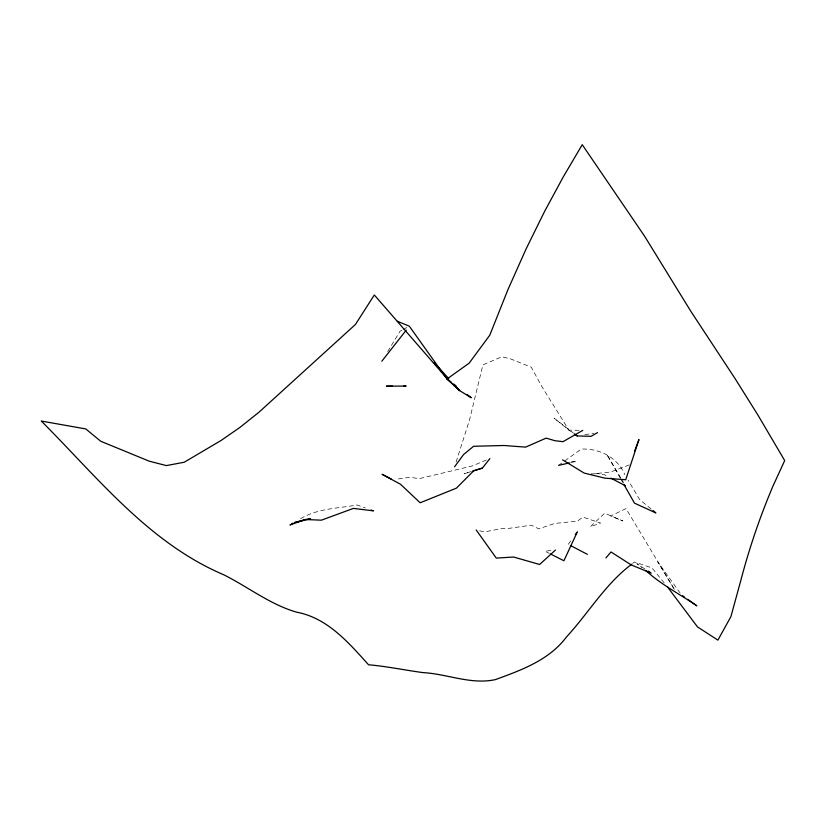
<?xml version="1.0" encoding="UTF-8"?>
<svg xmlns="http://www.w3.org/2000/svg" width="826" height="826" viewBox="0 0 826 826"><rect width="100%" height="100%" fill="white"/><g stroke="black" fill="none" stroke-linecap="round" stroke-linejoin="round"><path stroke-width="0.62" stroke-dasharray="4.13 3.1" d="M456.086 462.044L469.478 420.114L482.9 364.906L501.671 356.76L510.2 358.752L531.273 367.188L541.815 386.506L568.897 430.129L573.048 433.041M387.683 351.577L400.083 331.195L402.128 330.08M568.216 544.334L571.747 539.492M632.602 563.487L634.502 561.959L652.034 567.989L665.797 584.849M558.624 465.348L561.701 463.128M564.788 460.908L581.277 449.086C599.449 448.198 617.621 457.47 624.848 474.682M403.16 329.512L407.259 327.282M300.612 518.687C317.803 508.31 338.01 508.455 357.111 504.965L365.298 507.907M486.338 460.051L472.162 465.978L419.505 478.615L409.872 477.325L396.222 479.225M629.288 464.924L610.517 472.028L591.158 474.072L597.673 473.659L604.209 474.62L608.669 476.963M471.357 471.491L464.14 473.773L469.003 472.265M570.642 462.643L576.651 461.29L569.919 461.755M584.829 434.703L593.729 433.258M550.787 550.55L544.964 551.169L549.424 553.43M578.974 430.305L568.897 430.129L554.06 418.101L573.182 432.845M479.638 530.808L484.243 531.954L500.608 528.754L508 528.495L531.397 525.16L538.707 528.836L554.638 523.447L577.457 521.165L582.888 517.097L600.626 523.054L590.301 526.761L604.694 513.194L622.856 520.948L610.693 516.013L626.015 508.599L674.78 590.043L657.795 561.835L680.097 592.954M645.044 569.062L636.794 563.611L641.854 567.514M651.095 509.002L639.613 499.503L628.059 480.082M620.915 478.192L606.903 454.476L620.068 477.696M621.555 479.266L624.105 483.582M620.687 478.801L623.196 483.22"/><path stroke-width="1.24" d="M634.564 451.099L638.963 439.577L625.716 479.751L605.024 478.171L584.188 473.091L562.599 459.875M577.395 531.737L563.9 560.761L550.539 553.988M575.278 534.649L576.693 532.708M454.558 466.835L463.603 454.506L473.597 446.288L504.046 445.493L525.625 447.124L546.172 438.121L554.855 440.692L562.991 441.673L582.753 430.377M406.227 330.163L381.808 361.23M472.658 471.13L482.384 468.105L489.89 458.575M605.892 557.932L611.013 551.975L631.301 564.963L651.229 573.151M555.444 550.054L539.626 564.478L513.565 557.023L496.281 558.108L476.179 529.951M631.653 564.251C605.324 583.982 588.504 613.088 566.44 637.011C549.197 660.119 521.423 670.103 495.363 679.622C470.872 684.909 447.258 673.913 422.922 672.591C404.761 670.165 386.826 666.345 368.541 664.775C348.531 642.514 327.54 618.024 296.596 612.149C270.019 604.498 248.089 586.925 223.629 574.71C148.794 542.94 97.313 477.118 41.3 421.053L85.811 428.942L100.658 441.218L149.186 461.166L166.367 465.596L184.239 462.23L221.172 440.413L239.963 427.383L258.92 412.257L355.438 324.484L374.312 294.965L447.258 378.814L459.7 390.657L471.254 397.74L467.196 394.591M447.258 378.814L469.147 363.161L489.756 335.242L507.907 289.709L526.224 248.647L544.716 211.188L563.384 176.692L582.247 144.684L644.569 236.164L691.042 311.639L735.171 378.742L757.876 415.003L784.7 460.578L772.991 486.039A2196.365 1228.283 19 0 0 740.943 579.986L730.927 616.588L717.908 640.14L697.464 626.882L667.408 586.832M293.158 523.085L289.967 524.975L304.278 519.936M597.539 432.628L591.086 436.314L577.209 435.952L574.091 433.764M482.384 468.105L473.763 470.737L456.375 488.166L420.155 502.786L400.517 484.243L382.077 474.289L391.462 479.194M304.267 519.853L294.572 522.548L310.535 518.8L305.475 519.523L321.386 520.173L353.435 508.393L373.476 510.86L371.142 510.014M558.624 465.348L569.434 462.911M392.546 386.155L386.341 386.186L406.175 386.072L403.697 386.083M397.337 321.283L409.304 326.167L446.866 378.866L459.7 390.657L453.773 384.142M570.467 545.511L587.348 554.329M610.889 478.13L625.375 485.74M648.131 571.107L650.196 572.47M682.606 595.742L684.64 597.188M687.697 599.346L696.865 605.83C679.653 594.028 661.337 584.746 645.891 570.632M575.195 434.404L577.209 435.952M446.866 378.866L450.924 382.015M453.98 384.369L456.014 385.949M653.015 510.582L655.885 512.956L634.471 503.127L623.826 484.325M434.28 362.717L448.683 378.545"/></g></svg>
